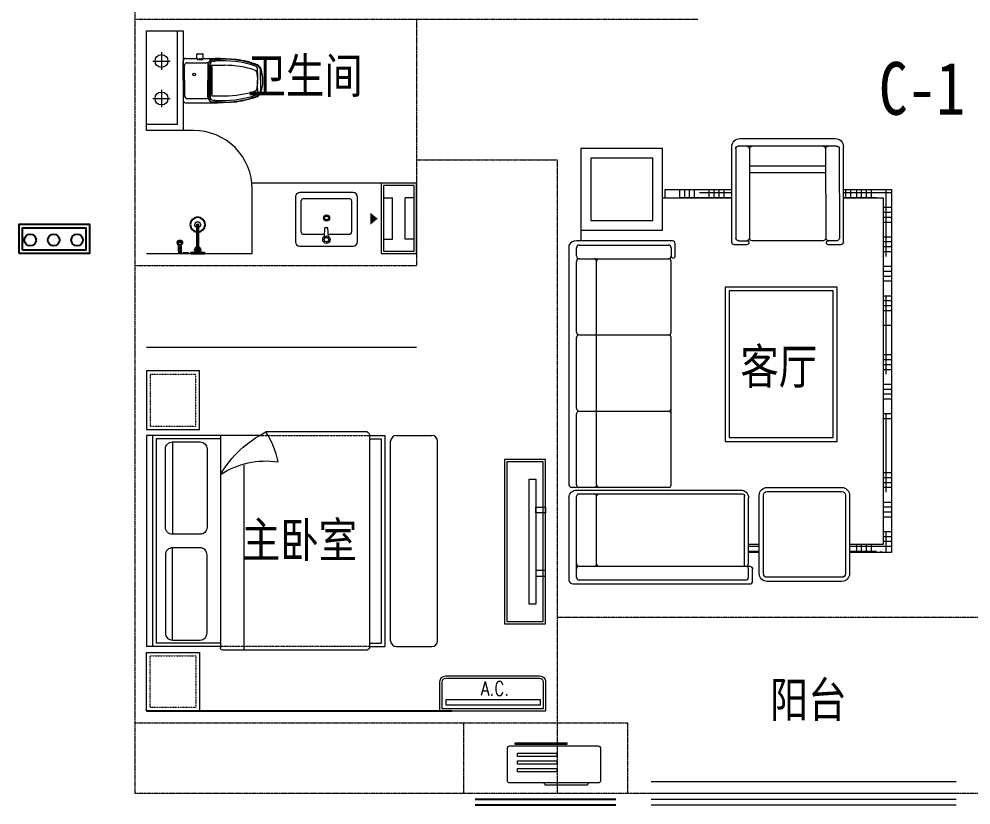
# Model space of a CAD drawing. Extents: x 5432254 to 5695744, y -448727 to -401527.
# Drawn here: x 5535869 to 5543983, y -426101 to -419401 of the extents above; entities that cross this region are included whole.
import ezdxf
from ezdxf.enums import TextEntityAlignment as Align

# ---------------------------------------------------------------- set-up
doc = ezdxf.new("R2010")
doc.units = 0
doc.linetypes.add('DASH', pattern=[0.35, 0.25, -0.1])
doc.linetypes.add('DOTE', pattern=[2.42, 2, -0.2, 0.02, -0.2])
doc.layers.get('0').update_dxf_attribs({"linetype": 'CONTINUOUS'})
for name, color, linetype, lineweight in [('DOTE', 251, 'DOTE', 0), ('五金', 136, 'CONTINUOUS', 9), ('固定家具线', 243, 'CONTINUOUS', 20), ('填充', 252, 'CONTINUOUS', 0), ('家具', 33, 'CONTINUOUS', 9), ('看线', 27, 'CONTINUOUS', 0), ('移动家具', 41, 'CONTINUOUS', 20)]:
    doc.layers.add(name, color=color, linetype=linetype, lineweight=lineweight)
for name, color, linetype in [('fd', 4, 'CONTINUOUS'), ('PUB_TEXT', 7, 'CONTINUOUS'), ('RAIL', 163, 'CONTINUOUS'), ('WINDOW', 4, 'CONTINUOUS'), ('建筑设备及配件', 6, 'CONTINUOUS')]:
    doc.layers.add(name, color=color, linetype=linetype)
doc.styles.add('HZ', font='rs.shx', dxfattribs={"width": 0.8, "bigfont": 'hztxt.shx'})
doc.styles.add('黑体', font='SIMHEI.TTF', dxfattribs={"height": 10})

# ---------------------------------------------------------------- blocks, each defined once
blk = doc.blocks.new('fdsfds')
at = {"layer": '移动家具', "ltscale": 20}
blk.add_lwpolyline([(-7517.2, -59003.1), (-6797.2, -59003.1), (-6797.2, -58283.1), (-7517.2, -58283.1)], close=True, dxfattribs=at)
at = {"layer": '移动家具', "color": 8}
blk.add_lwpolyline([(-7430.8, -58916.7), (-6883.6, -58916.7), (-6883.6, -58369.5), (-7430.8, -58369.5)], close=True, dxfattribs=at)
blk = doc.blocks.new('hjghkjkhj')
at = {"layer": '填充', "color": 8}
for p, q in [((36471.3, 17536.5), (36099.6, 17536.5)), ((36139.8, 17041.2), (36139.8, 17558.8)), ((36177.9, 17494.8), (36177.9, 17498.4)), ((36471.3, 17498.4), (36216, 17498.4)), ((36254.1, 17498.4), (36254.1, 17558.8)), ((36292.2, 17494.8), (36292.2, 17558.8)), ((36330.3, 17494.8), (36330.3, 17558.8)), ((36368.4, 17494.8), (36368.4, 17558.8)), ((36414.2, 17494.8), (36414.2, 17558.8)), ((36452.3, 17494.8), (36452.3, 17558.8)), ((37587.6, 17536.5), (37337, 17536.5)), ((37740, 17498.4), (37337, 17498.4)), ((37397.1, 17498.4), (37397.1, 17558.8)), ((37435.2, 17494.8), (37435.2, 17558.8)), ((37473.3, 17494.8), (37473.3, 17558.8)), ((37511.4, 17494.8), (37511.4, 17558.8)), ((37549.5, 17494.8), (37549.5, 17498.4)), ((37625.7, 17498.4), (37625.7, 17558.8)), ((37663.8, 17494.8), (37663.8, 17558.8)), ((37701.9, 17494.8), (37701.9, 17558.8)), ((37740, 17494.8), (37740, 17558.8)), ((37778.1, 17494.8), (37778.1, 17498.4)), ((37854.3, 17498.4), (37854.3, 17558.8)), ((36163.6, 17422.2), (36099.6, 17422.2)), ((36163.6, 17384.1), (36099.6, 17384.1)), ((36163.6, 17346), (36099.6, 17346)), ((36163.6, 17307.9), (36099.6, 17307.9)), ((36163.6, 17193.6), (36099.6, 17193.6)), ((36163.6, 17155.5), (36099.6, 17155.5)), ((36163.6, 17117.4), (36099.6, 17117.4)), ((36163.6, 17079.3), (36099.6, 17079.3)), ((36163.6, 16965), (36099.6, 16965)), ((36163.6, 16926.9), (36099.6, 16926.9)), ((36163.6, 16888.8), (36099.6, 16888.8)), ((36163.6, 16850.7), (36099.6, 16850.7)), ((36163.6, 16736.4), (36099.6, 16736.4)), ((36163.6, 16698.3), (36099.6, 16698.3)), ((36139.8, 16126.8), (36139.8, 16736.4)), ((36163.6, 16660.2), (36099.6, 16660.2)), ((36163.6, 16622.1), (36099.6, 16622.1)), ((36163.6, 16507.8), (36099.6, 16507.8)), ((36163.6, 16279.2), (36099.6, 16279.2)), ((36163.6, 16241.1), (36099.6, 16241.1)), ((36163.6, 16203), (36099.6, 16203)), ((36163.6, 16164.9), (36099.6, 16164.9)), ((36163.6, 16050.6), (36099.6, 16050.6)), ((36163.6, 16012.5), (36099.6, 16012.5)), ((36163.6, 15974.4), (36099.6, 15974.4)), ((36163.6, 15936.3), (36099.6, 15936.3)), ((36163.6, 15822), (36099.6, 15822)), ((36139.8, 15212.4), (36139.8, 15822)), ((36163.6, 15783.9), (36099.6, 15783.9)), ((36163.6, 15364.8), (36099.6, 15364.8)), ((36163.6, 15326.7), (36099.6, 15326.7)), ((36163.6, 15288.6), (36099.6, 15288.6)), ((36163.6, 15250.5), (36099.6, 15250.5)), ((36163.6, 15136.2), (36099.6, 15136.2)), ((36163.6, 15098.1), (36099.6, 15098.1)), ((36163.6, 15060), (36099.6, 15060)), ((36163.6, 15021.9), (36099.6, 15021.9)), ((36163.6, 14907.6), (36099.6, 14907.6)), ((36163.6, 14869.5), (36099.6, 14869.5)), ((36139.8, 14744), (36139.8, 14907.6)), ((36163.6, 14831.4), (36099.6, 14831.4)), ((36423.6, 14793.3), (36099.6, 14793.3)), ((36254.1, 14755.2), (36254.1, 14808)), ((36292.2, 14744), (36292.2, 14808)), ((36330.3, 14744), (36330.3, 14808)), ((36368.4, 14744), (36368.4, 14808)), ((37207.4, 14793.3), (37125.9, 14793.3)), ((36177.9, 14744), (36177.9, 14755.2)), ((36423.6, 14755.2), (36216, 14755.2)), ((37207.4, 14755.2), (37124.9, 14755.2))]:
    blk.add_line(p, q, dxfattribs=at)
at = {"layer": '填充'}
blk.add_line((38507.1, 17244.6), (38507.1, 17160.6), dxfattribs=at)
at = {"layer": '移动家具', "ltscale": 20}
for p, q in [((37273, 17954.9), (36535, 17954.9)), ((36471, 17152), (36471, 17890.9)), ((37337, 17152), (37337, 17890.9)), ((36491.8, 17131.2), (36587.5, 17131.1)), ((36629.1, 17162.7), (37178.9, 17162.1)), ((37220.4, 17131.3), (37316.1, 17131.2)), ((37775.7, 17044.1), (37775.7, 17139.8)), ((37796.6, 17160.6), (38541.3, 17160.6)), ((38599.4, 17128.9), (38599.4, 15270.3)), ((37807.4, 16452.8), (37807.4, 17002.5)), ((37807.4, 15270.1), (37807.4, 16411.1)), ((38539.4, 15229.3), (37267.4, 15229.3)), ((37828.2, 15249.3), (38522.1, 15249.3)), ((38522.7, 15249.3), (38580.8, 15249.3)), ((37207.4, 14658.7), (37207.4, 15169.3)), ((38599.4, 15169.3), (38599.4, 14532.3)), ((37175.7, 14521.4), (37175.7, 14617.1)), ((37228.2, 14637.9), (37196.6, 14637.9)), ((38567.7, 14500.6), (37196.6, 14500.6))]:
    blk.add_line(p, q, dxfattribs=at)
at = {"layer": '移动家具', "color": 8}
for p, q in [((36503.5, 17875.7), (36502.7, 17183.7)), ((36524.7, 17896.8), (36588.1, 17896.7)), ((36588.1, 17896.7), (37182.1, 17896)), ((36609.2, 17875.5), (36608.4, 17183.6)), ((37179.5, 17896), (37221.7, 17896.9)), ((37200.5, 17876.7), (37199.7, 17182.9)), ((37200.5, 17876.7), (37199.7, 17182.9)), ((37200.5, 17875.8), (37199.7, 17183.8)), ((37221.7, 17896.9), (37285, 17896.8)), ((37306.1, 17875.7), (37305.3, 17183.7)), ((36609, 17740.3), (37200.3, 17740.6)), ((36608.9, 17688.6), (37200.3, 17688.8)), ((36523.5, 17162.8), (36587.5, 17162.8)), ((37284.5, 17162.9), (37220.5, 17163)), ((38520.2, 17128.9), (37828.2, 17128.9)), ((37807.4, 17108.1), (37807.4, 17044.1)), ((38541.3, 17044.4), (38541.3, 17107.8)), ((38520.2, 17023.3), (37828.2, 17023.3)), ((38385, 15270.3), (38385, 17002.3)), ((38541.3, 16453), (38541.3, 17002.2)), ((38522.1, 16432), (37828.2, 16432)), ((38541.3, 15861.6), (38541.3, 16410.9)), ((38522.1, 15840.6), (37828.2, 15840.6)), ((38541.3, 15270.3), (38541.3, 15819.6)), ((37237.4, 14637.9), (37237.4, 15179.3)), ((38522.1, 15199.3), (37257.4, 15199.3)), ((38385, 14657.9), (38385, 15178.2)), ((38541.3, 14616.8), (38541.3, 15178.2)), ((37207.4, 14553.1), (37207.4, 14617.1)), ((38520.2, 14637.9), (37227.8, 14637.9)), ((38541.3, 14553.4), (38541.3, 14616.8)), ((38520.2, 14532.3), (37228.2, 14532.3))]:
    blk.add_line(p, q, dxfattribs=at)
at = {"layer": '移动家具'}
for p, q in [((37124.8, 14808), (37207.4, 14808)), ((37123.6, 14744), (37207.4, 14744))]:
    blk.add_line(p, q, dxfattribs=at)
for points in [[(36471.3, 17558.8), (36099.6, 17558.8), (36099.6, 14744), (36423.6, 14744)], [(36471.3, 17494.8), (36163.6, 17494.8), (36163.6, 14808), (36423.6, 14808)], [(37854.3, 17558.8), (37337, 17558.8)], [(37873.5, 17494.8), (37337, 17494.8)]]:
    blk.add_lwpolyline(points, dxfattribs=at)
at = {"layer": '移动家具', "ltscale": 20}
blk.add_lwpolyline([(37388.5, 15605.4), (36521, 15605.4), (36521, 16802.8), (37388.5, 16802.8)], close=True, dxfattribs=at)
at = {"layer": '移动家具', "color": 8}
blk.add_lwpolyline([(37358.5, 15635.4), (36551, 15635.4), (36551, 16772.8), (37358.5, 16772.8)], close=True, dxfattribs=at)
at = {"layer": '移动家具', "ltscale": 20}
blk.add_lwpolyline([(37123.6, 15189.3, 0.414214), (37063.6, 15249.3), (36483.6, 15249.3, 0.414214), (36423.6, 15189.3), (36423.6, 14580.6, 0.414214), (36483.6, 14520.6), (37063.6, 14520.6, 0.414214), (37123.6, 14580.6)], format="xyb", close=True, dxfattribs=at)
at = {"layer": '移动家具', "color": 8}
blk.add_lwpolyline([(37091.9, 15189.3, 0.414214), (37063.6, 15217.6), (36483.6, 15217.6, 0.414214), (36455.3, 15189.3), (36455.3, 14580.6, 0.414214), (36483.6, 14552.3), (37063.6, 14552.3, 0.414214), (37091.9, 14580.6)], format="xyb", close=True, dxfattribs=at)
at = {"layer": '移动家具', "ltscale": 20}
for centre, radius, start, end in [((36535, 17890.9), 64, 90, 180), ((37273, 17890.9), 64, 0, 90), ((36491.8, 17152), 20.8, 179.93321, 269.93321), ((36587.5, 17183.6), 20.8, 269.93321, 359.93321), ((36587.5, 17146.9), 15.8, 269.93321, 89.93321), ((36629.2, 17183.5), 20.8, 179.93321, 269.93321), ((37178.9, 17182.9), 20.8, 269.93321, 359.93321), ((37178.9, 17182.9), 20.8, 269.93321, 359.93321), ((37220.5, 17183.8), 20.8, 179.93321, 269.93321), ((37220.5, 17147.1), 15.8, 89.93321, 269.93321), ((37316.1, 17152), 20.8, 269.93321, 359.93321), ((37267.4, 15169.3), 60, 90, 180), ((38539.4, 15169.3), 60, 0, 90)]:
    blk.add_arc(centre, radius, start, end, dxfattribs=at)
at = {"layer": '移动家具', "color": 8}
for centre, radius, start, end in [((36524.7, 17875.6), 21.1, 89.93321, 179.93321), ((36588, 17875.6), 21.1, 359.93321, 89.93321), ((36630.3, 17875.5), 21.1, 89.93321, 179.93321), ((37179.4, 17875.8), 21.1, 359.93321, 89.93321), ((37179.5, 17874.9), 21.1, 5.01589, 89.93321), ((37179.5, 17874.9), 21.1, 5.01589, 89.93321), ((37221.6, 17875.8), 21.1, 89.93321, 179.93321), ((37221.5, 17874.8), 21.1, 89.93321, 174.85054), ((37221.5, 17874.8), 21.1, 89.93321, 174.85054), ((37285, 17875.7), 21.1, 359.93321, 89.93321), ((36523.6, 17183.7), 20.8, 179.93321, 269.93321), ((37284.5, 17183.7), 20.8, 269.93321, 359.93321), ((37257.4, 15179.3), 20, 90, 180)]:
    blk.add_arc(centre, radius, start, end, dxfattribs=at)
at = {"layer": '移动家具', "ltscale": 20, "extrusion": (0, 0, -1)}
for centre, major_axis, start_param, end_param in [((37796.6, 17139.8), (-14.7, 14.7), 5.497787, 7.068583), ((38544.4, 17097.1), (-45, 45), 0.737791, 1.831699), ((37791.6, 17044.1), (-11.2, 11.2), 2.356194, 5.497787), ((37828.2, 17044.1), (14.7, 14.7), 2.356194, 3.926991), ((37828.2, 17002.5), (-14.7, 14.7), 5.497787, 7.068583), ((37828.2, 16452.8), (14.7, 14.7), 2.356194, 3.926991), ((37828.2, 16411.1), (-14.7, 14.7), 5.497787, 7.068583), ((37828.2, 15861.4), (14.7, 14.7), 2.356194, 3.926991), ((37828.2, 15819.8), (-14.7, 14.7), 5.497787, 7.068583), ((37828.2, 15270.1), (14.7, 14.7), 2.356194, 3.926991), ((38578.3, 15270.3), (14.9, 14.9), 0.785398, 2.267485), ((37228.2, 14658.7), (14.7, 14.7), 2.356194, 3.926991), ((37196.6, 14521.4), (14.7, 14.7), 2.356194, 3.926991), ((38567.7, 14532.3), (22.4, 22.4), 0.785398, 2.356194)]:
    blk.add_ellipse(centre, major_axis=major_axis, ratio=1, start_param=start_param, end_param=end_param, dxfattribs=at)
at = {"layer": '移动家具', "color": 8, "extrusion": (0, 0, -1)}
for centre, major_axis, start_param, end_param in [((37828.2, 17108.1), (-14.7, 14.7), 5.497787, 7.068583), ((38520.2, 17107.8), (14.9, 14.9), -0.785398, 0.785398), ((38406.1, 17002.3), (-14.9, -14.9), 0.785398, 2.267485), ((38520.2, 17044.4), (-14.9, 14.9), 2.356194, 3.926991), ((38520.2, 17002.2), (14.9, 14.9), -0.785398, 0.785398), ((38520.2, 16453), (-14.9, 14.9), 2.356194, 3.838281), ((38520.2, 16410.9), (-14.9, 14.9), 0.874108, 2.356194), ((38520.2, 15861.6), (14.9, 14.9), 0.785398, 2.267485), ((38520.2, 15819.6), (-14.9, 14.9), 0.874108, 2.356194), ((38363.9, 15270.3), (14.9, 14.9), 0.785398, 2.267485), ((38520.2, 15270.3), (14.9, 14.9), 0.785398, 2.267485), ((38406.1, 15178.2), (14.9, 14.9), 3.926991, 5.409078), ((38520.2, 15178.2), (-14.9, 14.9), 0.874108, 2.356194), ((37228.2, 14617.1), (-14.7, 14.7), 5.497787, 7.068583), ((38363.9, 14657.9), (14.9, 14.9), 0.785398, 2.267485), ((38520.2, 14659), (-14.9, 14.9), 2.356194, 3.926991), ((38520.2, 14616.8), (14.9, 14.9), -0.785398, 0.785398), ((37228.2, 14553.1), (14.7, 14.7), 2.356194, 3.926991), ((38520.2, 14553.4), (-14.9, 14.9), 2.356194, 3.926991)]:
    blk.add_ellipse(centre, major_axis=major_axis, ratio=1, start_param=start_param, end_param=end_param, dxfattribs=at)
at = {"layer": '移动家具', "color": 8}
for centre, major_axis, start_param, end_param in [((38363.9, 17002.3), (14.9, -14.9), 0.785398, 2.267485), ((38406.1, 15270.3), (-14.9, 14.9), 0.785398, 2.267485), ((38363.9, 15178.2), (-14.9, 14.9), 3.926991, 5.409078), ((38406.1, 14657.9), (-14.9, 14.9), 0.785398, 2.267485)]:
    blk.add_ellipse(centre, major_axis=major_axis, ratio=1, start_param=start_param, end_param=end_param, dxfattribs=at)
at = {"layer": '移动家具', "ltscale": 20}
blk.add_ellipse((37196.6, 14617.1), major_axis=(-14.7, 14.7), ratio=1, start_param=-0.785398, end_param=0.785398, dxfattribs=at)
at = {"layer": '移动家具', "xscale": -0.8800000000046566, "yscale": 0.8800000000046566, "zscale": 0.8800000000000001}
blk.add_blockref('fdsfds', (31892, 69167.3), dxfattribs=at)
blk = doc.blocks.new('A$C4EB5717C')
at = {"layer": '家具', "color": 8}
for p, q in [((520.3, 110), (520.3, 120)), ((883.1, 100), (530.3, 100)), ((893.1, 120), (893.1, 110))]:
    blk.add_line(p, q, dxfattribs=at)
at = {"layer": '家具'}
blk.add_lwpolyline([(220, 120), (980, 120, 0.414214), (1000, 140), (1000, 410, 0.414214), (980, 430), (220, 430, 0.414214), (200, 410), (200, 140, 0.414214)], format="xyb", close=True, dxfattribs=at)
at = {"layer": '家具', "color": 8}
for points in [[(269.2, 459.1), (709, 459.1), (709, 444), (269.2, 444)], [(290.4, 371.5), (625.9, 371.5), (625.9, 342.6), (290.4, 342.6)], [(290.4, 305.7), (625.9, 305.7), (625.9, 276.8), (290.4, 276.8)], [(290.4, 239.9), (625.9, 239.9), (625.9, 211), (290.4, 211)]]:
    blk.add_lwpolyline(points, close=True, dxfattribs=at)
for centre, start, end in [((530.3, 110), 180, 270), ((883.1, 110), 270, 0)]:
    blk.add_arc(centre, 10, start, end, dxfattribs=at)
blk = doc.blocks.new('A$C37A63D83')
at = {"layer": '家具', "color": 8}
for p, q in [((136.4, 659.7), (322.6, 659.7)), ((229.5, 659.7), (136.4, 659.7)), ((152.1, 636.3), (127.6, 636.3)), ((162, 636.3), (152.1, 636.3)), ((162, 636.3), (229.5, 636.3)), ((297, 636.3), (229.5, 636.3)), ((297, 636.3), (306.9, 636.3)), ((306.9, 636.3), (331.4, 636.3)), ((99, 250.2), (99, 355.5)), ((360, 250.2), (360, 355.5)), ((49.5, 230.4), (49.5, 316.4)), ((54, 279), (54, 280.3)), ((63, 274.5), (58.5, 274.5)), ((63, 252.9), (63, 274.5)), ((229.5, 246.6), (102.6, 246.6)), ((110.7, 246.6), (229.5, 246.6)), ((229.5, 246.6), (356.4, 246.6)), ((348.3, 246.6), (229.5, 246.6)), ((396, 252.9), (396, 274.5)), ((396, 274.5), (400.5, 274.5)), ((37.8, 171.9), (42.3, 171.9)), ((49.5, 230.4), (229.5, 230.4)), ((49.5, 230.4), (90.9, 211.5)), ((49.5, 125.1), (49.5, 164.7)), ((76.5, 36), (76.5, 198)), ((81, 234.9), (229.5, 234.9)), ((90.9, 211.5), (229.5, 211.5)), ((99, 220.5), (229.5, 220.5)), ((378, 234.9), (229.5, 234.9)), ((409.5, 230.4), (229.5, 230.4)), ((360, 220.5), (229.5, 220.5)), ((368.1, 211.5), (229.5, 211.5)), ((409.5, 230.4), (368.1, 211.5)), ((382.5, 36), (382.5, 198)), ((37.8, 117.9), (42.3, 117.9)), ((40.5, 153.1), (40.5, 161.7)), ((40.5, 137), (40.5, 146.5)), ((40.5, 121.2), (40.5, 129.7)), ((229.5, 13.5), (99, 13.5)), ((229.5, 13.5), (360, 13.5))]:
    blk.add_line(p, q, dxfattribs=at)
at = {"layer": '家具'}
for p, q in [((40.5, 170.1), (40.5, 274.5)), ((405, 279), (405, 280.3)), ((409.5, 230.4), (409.5, 316.4)), ((418.5, 22.5), (418.5, 274.5)), ((0, 125.1), (0, 164.7)), ((37.8, 171.9), (7.2, 171.9)), ((37.8, 117.9), (7.2, 117.9)), ((40.5, 22.5), (40.5, 122)), ((229.5, 0), (63, 0)), ((229.5, 0), (396, 0))]:
    blk.add_line(p, q, dxfattribs=at)
at = {"layer": '家具', "color": 8}
blk.add_circle((176.4, 94.5), 11.4, dxfattribs=at)
at = {"layer": '家具'}
for centre, radius, start, end in [((159.1, 596.7), 75.7, 123.74728, 147.26486), ((216.6, 423.2), 256.6, 87.12096, 112.8427), ((242.4, 423.2), 256.6, 67.1573, 92.87904), ((299.9, 596.7), 75.7, 32.73514, 56.25272), ((978.6, 321), 938.6, 160.46268, 171.82378), ((106.7, 630.4), 13.5, 147.26486, 160.46289), ((345.7, 630.4), 13.5, 21.34013, 45.04567), ((352.3, 630.4), 13.5, 19.53711, 32.73514), ((-519.6, 321), 938.7, 8.17733, 19.53711), ((7035.2, 15), 6999.5, 176.39994, 177.87525), ((-6576.2, 15), 6999.5, 2.12475, 3.60006), ((7.2, 164.7), 7.2, 90, 180), ((7.2, 125.1), 7.2, 180, 270), ((63, 22.5), 22.5, 180, 270), ((396, 22.5), 22.5, 270, 0)]:
    blk.add_arc(centre, radius, start, end, dxfattribs=at)
at = {"layer": '家具', "color": 8}
for centre, radius, start, end in [((347, 396.4), 344.2, 131.92233, 134.95433), ((138, 625.7), 34, 87.42069, 128.06865), ((321, 625.7), 34, 51.93135, 92.57931), ((112, 396.4), 344.2, 45.04567, 48.07767), ((823.8, 352.9), 776.2, 158.65987, 172.47632), ((941.9, 340.4), 881.4, 161.70587, 184.28974), ((933.3, 352.9), 834.3, 161.50274, 179.81806), ((113.3, 630.4), 13.5, 134.95433, 158.65987), ((129.6, 611.1), 25.3, 94.61237, 166.25294), ((159.2, 611.8), 18, 109.18125, 161.50274), ((214.4, 386.4), 250, 86.59247, 104.15157), ((244.6, 386.4), 250, 75.84843, 93.40753), ((299.8, 611.8), 18, 18.49726, 70.81875), ((-474.3, 352.9), 834.3, 0.18194, 18.49726), ((329.4, 611.1), 25.3, 13.74706, 85.38763), ((-482.9, 340.4), 881.4, 355.71026, 18.29413), ((-364.8, 352.9), 776.2, 7.52368, 21.34013), ((545.5, 366.9), 499.1, 169.88512, 189.98228), ((-86.5, 366.9), 499.1, 350.01772, 10.11488), ((58.5, 279), 4.5, 180, 270), ((81, 252.9), 18, 180, 270), ((102.6, 250.2), 3.6, 180, 270), ((356.4, 250.2), 3.6, 270, 0), ((378, 252.9), 18, 270, 0), ((400.5, 279), 4.5, 270, 0), ((42.3, 164.7), 7.2, 0, 90), ((99, 198), 22.5, 90, 180), ((360, 198), 22.5, 0, 90), ((42.3, 125.1), 7.2, 270, 0), ((99, 36), 22.5, 180, 270), ((360, 36), 22.5, 270, 0)]:
    blk.add_arc(centre, radius, start, end, dxfattribs=at)
blk = doc.blocks.new('dfdsf')
at = {"layer": '家具'}
for p, q in [((-5626.5, -27307.3), (-6080.7, -27307.3)), ((-6118.8, -27345.4), (-6118.8, -27726.4)), ((-5588.4, -27726.4), (-5588.4, -27345.4)), ((-6080.7, -27764.5), (-5626.5, -27764.5))]:
    blk.add_line(p, q, dxfattribs=at)
at = {"layer": '家具', "color": 8}
for p, q in [((-5866.9, -27350.6), (-5876.4, -27341.1)), ((-5853.6, -27345.2), (-5853.6, -27331.7)), ((-5831.1, -27340.8), (-5840.5, -27350.5)), ((-6049, -27408.9), (-5869.2, -27408.9)), ((-5872.4, -27364), (-5885.9, -27364)), ((-5866.7, -27377.4), (-5876.1, -27387.1)), ((-5870.1, -27391.7), (-5866.3, -27465.6)), ((-5853.6, -27382.8), (-5853.6, -27396.2)), ((-5837.1, -27391.7), (-5840.9, -27465.6)), ((-5830.8, -27386.8), (-5840.3, -27377.3)), ((-5838, -27408.9), (-5658.2, -27408.9)), ((-5834.8, -27364), (-5821.3, -27364)), ((-6068, -27694.7), (-6068, -27428)), ((-5866.3, -27465.6), (-5840.9, -27465.6)), ((-5639.2, -27428), (-5639.2, -27694.7)), ((-5658.2, -27713.7), (-6049, -27713.7))]:
    blk.add_line(p, q, dxfattribs=at)
for centre, radius in [((-5853.6, -27364), 32.3), ((-5853.6, -27364), 18.8), ((-5854.6, -27548.6), 25.4), ((-5854.6, -27548.6), 16)]:
    blk.add_circle(centre, radius, dxfattribs=at)
at = {"layer": '家具'}
for centre, start, end in [((-6080.7, -27345.4), 90, 180), ((-5626.5, -27345.4), 0, 90), ((-6080.7, -27726.4), 180, 270), ((-5626.5, -27726.4), 270, 0)]:
    blk.add_arc(centre, 38.1, start, end, dxfattribs=at)
at = {"layer": '家具', "color": 8}
for centre, start, end in [((-6049, -27428), 90, 180), ((-5658.2, -27428), 0, 90), ((-6049, -27694.7), 180, 270), ((-5658.2, -27694.7), 270, 0)]:
    blk.add_arc(centre, 19.1, start, end, dxfattribs=at)
blk = doc.blocks.new('A$C6EA5130D')
at = {"layer": '五金', "lineweight": -3}
for p, q in [((85, 353), (85, 30)), ((95, 30), (95, 353)), ((68, 25), (68, 15)), ((111, 25), (111, 15)), ((291, 38), (291, 113)), ((321, 60), (291, 60)), ((321, 38), (321, 113))]:
    blk.add_line(p, q, dxfattribs=at)
at = {"layer": '五金', "color": 8}
for p, q in [((75, 22), (75, 15)), ((105, 25), (105, 15))]:
    blk.add_line(p, q, dxfattribs=at)
at = {"layer": '五金', "lineweight": -3}
for points in [[(175, 0), (5, 0), (5, 10), (34, 15), (80, 15)], [(62, 46), (52, 46), (52, 50), (62, 50)], [(75, 25), (62, 25), (62, 70), (85, 70)], [(95, 70), (118, 70), (118, 25), (105, 25)], [(100, 15), (145, 15), (175, 10), (175, 0)], [(118, 50), (128, 50), (128, 46), (118, 46)], [(294, 29), (294, 0), (317, 0), (317, 29)]]:
    blk.add_lwpolyline(points, dxfattribs=at)
for points in [[(59, 0), (59, 10), (121, 10), (121, 0)], [(261, 0), (261, 10), (205, 10), (205, 0)]]:
    blk.add_lwpolyline(points, close=True, dxfattribs=at)
at = {"layer": '五金', "color": 8}
for points in [[(80, 22), (75, 22), (75, 50), (85, 50)], [(95, 50), (105, 50), (105, 22), (100, 22)]]:
    blk.add_lwpolyline(points, dxfattribs=at)
blk.add_lwpolyline([(80, 10), (80, 30), (100, 30), (100, 10)], close=True, dxfattribs=at)
at = {"layer": '五金', "lineweight": -3}
blk.add_circle((90, 353), 89.5, dxfattribs=at)
at = {"layer": '五金', "color": 8}
for centre, radius in [((90, 353), 5), ((306, 87), 15), ((306, 38), 15)]:
    blk.add_circle(centre, radius, dxfattribs=at)
for centre, radius, start, end in [((90, 353), 35, 278.2132, 261.7868), ((90, 353), 9, 303.749, 236.251), ((306, 87), 17, 331.9275, 208.0725), ((306, 38), 17, 151.9275, 226.6641), ((306, 38), 17, 313.3359, 28.0725)]:
    blk.add_arc(centre, radius, start, end, dxfattribs=at)
at = {"layer": '五金', "lineweight": -3}
for centre, start, end in [((274, 107), 19.6733, 73.5819), ((337, 107), 106.4181, 160.3267)]:
    blk.add_arc(centre, 17.7, start, end, dxfattribs=at)
at = {"layer": '五金', "lineweight": -3, "extrusion": (0, 0, -1)}
for centre, major_axis, ratio, start_param, end_param in [((306, 136), (33.6, 0), 0.612909, 2.761972, 6.662806), ((306, 126), (-31.4, 0), 0.47884, -1.072899, 4.214492)]:
    blk.add_ellipse(centre, major_axis=major_axis, ratio=ratio, start_param=start_param, end_param=end_param, dxfattribs=at)
blk = doc.blocks.new('bed4')
at = {"layer": '移动家具'}
for p, q in [((1200566.4, -498997.4), (1200566.4, -498035.1)), ((1200566.4, -498035.1), (1202366.4, -498035.1)), ((1200566.4, -498085.1), (1202366.4, -498085.1)), ((1202366.4, -498664.2), (1202366.4, -498035.1)), ((1200596.4, -498115.1), (1202336.4, -498115.1)), ((1200596.4, -498664.2), (1200596.4, -498115.1)), ((1202336.4, -498664.2), (1202336.4, -498115.1)), ((1200621.8, -498255), (1201408.6, -498255)), ((1202310.9, -498255), (1201524.2, -498255)), ((1200566.4, -498664.2), (1202376.4, -498664.2)), ((1202396.4, -499915.1), (1202396.4, -498684.2)), ((1200819, -498864.6), (1202396.4, -498864.6)), ((1200536.4, -499915.1), (1200536.4, -499052.2)), ((1200566.4, -499935.1), (1202366.4, -499935.1)), ((1200566.4, -499935.1), (1200566.4, -500065.1)), ((1200596.4, -499935.1), (1200596.4, -500035.1)), ((1202336.4, -499935.1), (1202336.4, -500035.1)), ((1202366.4, -499935.1), (1202366.4, -500065.1)), ((1200596.4, -500035.1), (1202336.4, -500035.1)), ((1200566.4, -500065.1), (1202366.4, -500065.1))]:
    blk.add_line(p, q, dxfattribs=at)
at = {"layer": '移动家具', "linetype": 'DASH'}
for p, q in [((1202366.4, -499935.1), (1202366.4, -498664.2)), ((1200566.4, -498997.4), (1200566.4, -499935.1))]:
    blk.add_line(p, q, dxfattribs=at)
at = {"layer": '移动家具'}
for points in [[(1200016.4, -498485.1), (1200016.4, -498035.1), (1200516.4, -498035.1), (1200516.4, -498485.1), (1200016.4, -498485.1), (1200016.4, -498405.1)], [(1202916.4, -498485.1), (1202916.4, -498035.1), (1202416.4, -498035.1), (1202416.4, -498485.1), (1202916.4, -498485.1), (1202916.4, -498405.1)]]:
    blk.add_lwpolyline(points, dxfattribs=at)
at = {"layer": '移动家具', "color": 251, "linetype": 'DASH', "ltscale": 0.2}
for points in [[(1200046.4, -498455.1), (1200046.4, -498065.1), (1200486.4, -498065.1), (1200486.4, -498455.1)], [(1202886.4, -498455.1), (1202886.4, -498065.1), (1202446.4, -498065.1), (1202446.4, -498455.1)]]:
    blk.add_lwpolyline(points, close=True, dxfattribs=at)
at = {"layer": '移动家具'}
for points in [[(1200621.8, -498255), (1200621.8, -498490.4, 0.414214), (1200681.8, -498550.4), (1201348.6, -498550.4, 0.414214), (1201408.6, -498490.4), (1201408.6, -498255, 0.414214), (1201348.6, -498195), (1200681.8, -498195, 0.414214)], [(1202310.9, -498255), (1202310.9, -498490.4, -0.414214), (1202250.9, -498550.4), (1201584.2, -498550.4, -0.414214), (1201524.2, -498490.4), (1201524.2, -498255, -0.414214), (1201584.2, -498195), (1202250.9, -498195, -0.414214)]]:
    blk.add_lwpolyline(points, format="xyb", close=True, dxfattribs=at)
blk.add_lwpolyline([(1200899, -498664.2, 0.180302), (1200791, -499155.9, -0.088637), (1200536.5, -499052.2, 28871.271551)], format="xyb", dxfattribs=at)
for centre, radius, start, end in [((1201379.6, -499476.6), 944, 120.60747, 153.27731), ((1202376.4, -498684.2), 20, 0, 90), ((1200565.2, -499904.4), 30.7, 200.35664, 272.31522), ((1202367.6, -499904.4), 30.7, 267.68839, 339.69174)]:
    blk.add_arc(centre, radius, start, end, dxfattribs=at)
blk = doc.blocks.new('A$C18784298')
at = {"layer": '移动家具', "color": 251, "ltscale": 40}
for points in [[(0, 1066.3), (58.1, 1066.3), (58.1, 0), (0, 0)], [(58.1, 827.5), (140, 827.5), (140, 779.6), (58.1, 779.6)], [(58.1, 238.8), (140, 238.8), (140, 286.7), (58.1, 286.7)]]:
    blk.add_lwpolyline(points, close=True, dxfattribs=at)
blk = doc.blocks.new('ytjhgkj')
at = {"layer": '移动家具', "ltscale": 0.5}
blk.add_lwpolyline([(34949.4, 26115.8), (34599.4, 26115.8), (34599.4, 27515.8), (34949.4, 27515.8)], close=True, dxfattribs=at)
at = {"layer": '移动家具', "color": 251, "ltscale": 40}
blk.add_lwpolyline([(34929.4, 26135.8), (34619.4, 26135.8), (34619.4, 27495.8), (34929.4, 27495.8)], close=True, dxfattribs=at)
at = {"layer": '移动家具', "color": 251, "xscale": -1}
blk.add_blockref('A$C18784298', (34739.4, 26282.6), dxfattribs=at)
blk = doc.blocks.new('das d')
at = {"layer": '移动家具'}
for p, q in [((1303965.6, -553830.3), (1303965.6, -552130.3)), ((1304015.6, -552080.3), (1304315.6, -552080.3)), ((1304365.6, -553830.3), (1304365.6, -552130.3)), ((1304015.6, -553880.3), (1304315.6, -553880.3))]:
    blk.add_line(p, q, dxfattribs=at)
for centre, start, end in [((1304015.6, -552130.3), 90, 180), ((1304315.6, -552130.3), 0, 90), ((1304015.6, -553830.3), 180, 270), ((1304315.6, -553830.3), 270, 0)]:
    blk.add_arc(centre, 50, start, end, dxfattribs=at)
blk = doc.blocks.new('A$C2D724C6D')
at = {"layer": '移动家具', "ltscale": 0.5}
blk.add_lwpolyline([(50, 300), (850, 300, -0.414214), (900, 250), (900, 0), (0, 0), (0, 250, -0.414214)], format="xyb", close=True, dxfattribs=at)
at = {"layer": '移动家具', "color": 251, "ltscale": 40}
blk.add_lwpolyline([(50, 280), (850, 280, -0.414214), (880, 250), (880, 20), (20, 20), (20, 250, -0.414214)], format="xyb", close=True, dxfattribs=at)
blk.add_lwpolyline([(52.9, 49.9), (52.9, 99.9), (852.9, 99.9), (852.9, 49.9)], close=True, dxfattribs=at)
at = {"layer": '移动家具', "color": 251, "ltscale": 40, "style": 'HZ', "width": 0.8}
blk.add_text('A.C.', height=120, rotation=0.00001, dxfattribs=at).set_placement((347.6, 132.7))
blk = doc.blocks.new('A$C0032228E')
at = {"layer": 'fd'}
blk.add_lwpolyline([(302.1, 0, 100, 0, 0), (302.1, 62, 0, 0, 0)], format="xyseb", dxfattribs=at)
at = {"layer": '家具'}
for p, q in [((123.3, 372.3), (123.3, 295.3)), ((476.7, 372.3), (476.7, 295.3)), ((476.7, 295.3), (123.3, 295.3)), ((476.7, 189.3), (123.3, 189.3)), ((123.3, 112.3), (123.3, 189.3)), ((476.7, 112.3), (476.7, 189.3))]:
    blk.add_line(p, q, dxfattribs=at)
for points in [[(600, 392.3), (0, 392.3), (0, 92.3), (600, 92.3)], [(580, 372.3), (20, 372.3), (20, 112.3), (580, 112.3)]]:
    blk.add_lwpolyline(points, close=True, dxfattribs=at)

msp = doc.modelspace()

# ---------------------------------------------------------------- linework, layer by layer
at = {"layer": 'DOTE'}
for p, q in [((5536856.3, -411747.7), (5536856.3, -426001.2)), ((5536856.3, -419401.2), (5541656.3, -419401.2)), ((5539256.3, -419401.2), (5539256.3, -421501.2)), ((5539256.3, -420601.2), (5540456.3, -420601.2)), ((5540456.3, -420601.2), (5540456.3, -426001.2)), ((5536856.3, -421501.2), (5539256.3, -421501.2)), ((5540456.3, -424501.2), (5544656.3, -424501.2)), ((5536856.3, -425401.2), (5541056.3, -425401.2)), ((5539656.3, -425401.2), (5539656.3, -426001.2)), ((5541056.3, -425401.2), (5541056.3, -426001.2)), ((5536856.3, -426001.2), (5544656.3, -426001.2))]:
    msp.add_line(p, q, dxfattribs=at)
at = {"layer": 'RAIL'}
for p, q in [((5539756.3, -426051.2), (5540956.3, -426051.2)), ((5539756.3, -426101.2), (5540956.3, -426101.2))]:
    msp.add_line(p, q, dxfattribs=at)
at = {"layer": 'WINDOW'}
msp.add_line((5539556.3, -425301.2), (5536956.3, -425301.2), dxfattribs=at)
at = {"layer": '固定家具线'}
for p, q in [((5537083, -419684.1), (5537083, -419834.1)), ((5537008, -419759.1), (5537158, -419759.1)), ((5537083, -420003.6), (5537083, -420153.6)), ((5537008, -420078.6), (5537158, -420078.6))]:
    msp.add_line(p, q, dxfattribs=at)
msp.add_lwpolyline([(5537216.3, -420301.2), (5536956.3, -420301.2), (5536956.3, -419501.2), (5537216.3, -419501.2)], close=True, dxfattribs=at)
for centre in [(5537083, -419759.1), (5537083, -420078.6)]:
    msp.add_circle(centre, 55, dxfattribs=at)
at = {"layer": '家具'}
for p, q in [((5539256.3, -420801.2), (5537856.3, -420801.2)), ((5539256.3, -422201.2), (5536956.3, -422201.2))]:
    msp.add_line(p, q, dxfattribs=at)
at = {"layer": '家具', "flags": 128}
msp.add_lwpolyline([(5536956.3, -421401.2), (5537856.3, -421401.2), (5537856.3, -420851.2, 0.414214), (5537356.3, -420351.2), (5536956.3, -420351.2), (5536956.3, -419501.2), (5537266.3, -419501.2), (5537266.3, -420351.2)], format="xyb", dxfattribs=at)
at = {"layer": '建筑设备及配件', "color": 8}
for points in [[(5535868.6, -421401.2), (5535868.6, -421151.2), (5536468.6, -421151.2), (5536468.6, -421401.2)], [(5535898.6, -421371.2), (5535898.6, -421181.2), (5536438.6, -421181.2), (5536438.6, -421371.2)]]:
    msp.add_lwpolyline(points, close=True, dxfattribs=at)
for centre in [(5535963.7, -421285.3), (5536163.7, -421285.3), (5536363.7, -421285.3)]:
    msp.add_circle(centre, 50, dxfattribs=at)
at = {"layer": '看线'}
for p, q in [((5541256.3, -425901.2), (5543856.3, -425901.2)), ((5541256.3, -426001.2), (5543856.3, -426001.2)), ((5541256.3, -426051.2), (5543856.3, -426051.2)), ((5541256.3, -426101.2), (5543856.3, -426101.2))]:
    msp.add_line(p, q, dxfattribs=at)

# ---------------------------------------------------------------- block references
at = {"rotation": 270.0000000533608}
msp.add_blockref('A$C0032228E', (5538863.9, -420801.2), dxfattribs=at)
at = {"layer": '五金', "xscale": -0.6999999999534339, "yscale": 0.6999999999970896, "zscale": 0.7, "rotation": 2.620399897068637e-08}
msp.add_blockref('A$C6EA5130D', (5537454.3, -421401.2), dxfattribs=at)
at = {"layer": '家具'}
for name, p, rotation in [('A$C37A63D83', (5537266.3, -419696.7), 269.9999999466392), ('dfdsf', (5532635.5, -448645.7), 180)]:
    msp.add_blockref(name, p, dxfattribs=dict(at, rotation=rotation))
at = {"layer": '家具', "xscale": -1.099187920801342, "yscale": 1.09918792033568, "zscale": 1.099187920362318}
msp.add_blockref('hjghkjkhj', (5582984.3, -440156.1), dxfattribs=at)
at = {"layer": '家具'}
for name, p in [('das d', (4235070.6, 129129.1)), ('A$C2D724C6D', (5539456.3, -425301.2)), ('A$C4EB5717C', (5539827.9, -426031))]:
    msp.add_blockref(name, p, dxfattribs=at)
at = {"layer": '家具', "xscale": -1}
msp.add_blockref('ytjhgkj', (5574955.7, -450672), dxfattribs=at)
at = {"layer": '看线', "xscale": -1, "rotation": 90}
msp.add_blockref('bed4', (5038921.2, 777615.2), dxfattribs=at)

# ---------------------------------------------------------------- texts
at = {"layer": 'PUB_TEXT', "style": '黑体', "width": 0.8}
for s, height, p in [('卫生间', 300, (5538307.5, -420034.2)), ('C-1', 450, (5543565, -420217.4)), ('阳台', 300, (5542595.6, -425353.2))]:
    msp.add_text(s, height=height, rotation=360, dxfattribs=at).set_placement(p, align=Align.CENTER)
for s, p in [('客厅', (5542344.4, -422512.9)), (' 主卧室', (5538177.4, -423992.5))]:
    msp.add_text(s, height=300, dxfattribs=at).set_placement(p, align=Align.CENTER)

doc.saveas('drawing.dxf')
